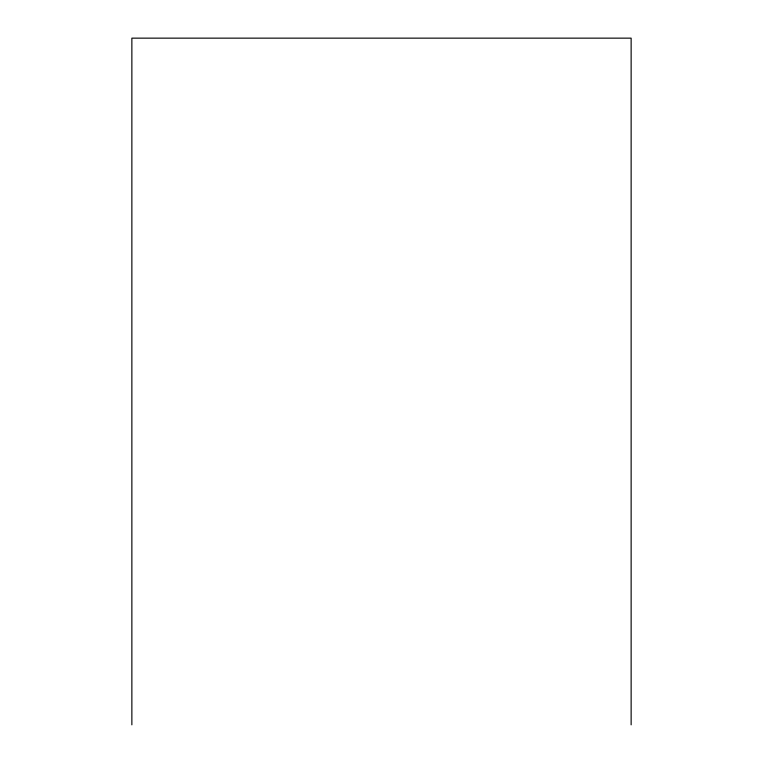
<?xml version="1.0" encoding="UTF-8"?>
<svg xmlns="http://www.w3.org/2000/svg" width="763" height="763" viewBox="0 0 763 763"><rect width="100%" height="100%" fill="white"/><g stroke="black" fill="none" stroke-linecap="round" stroke-linejoin="round"><path stroke-width="1.14" d="M631.135 724.85L631.135 38.15L131.865 38.15L131.865 724.85"/></g></svg>
